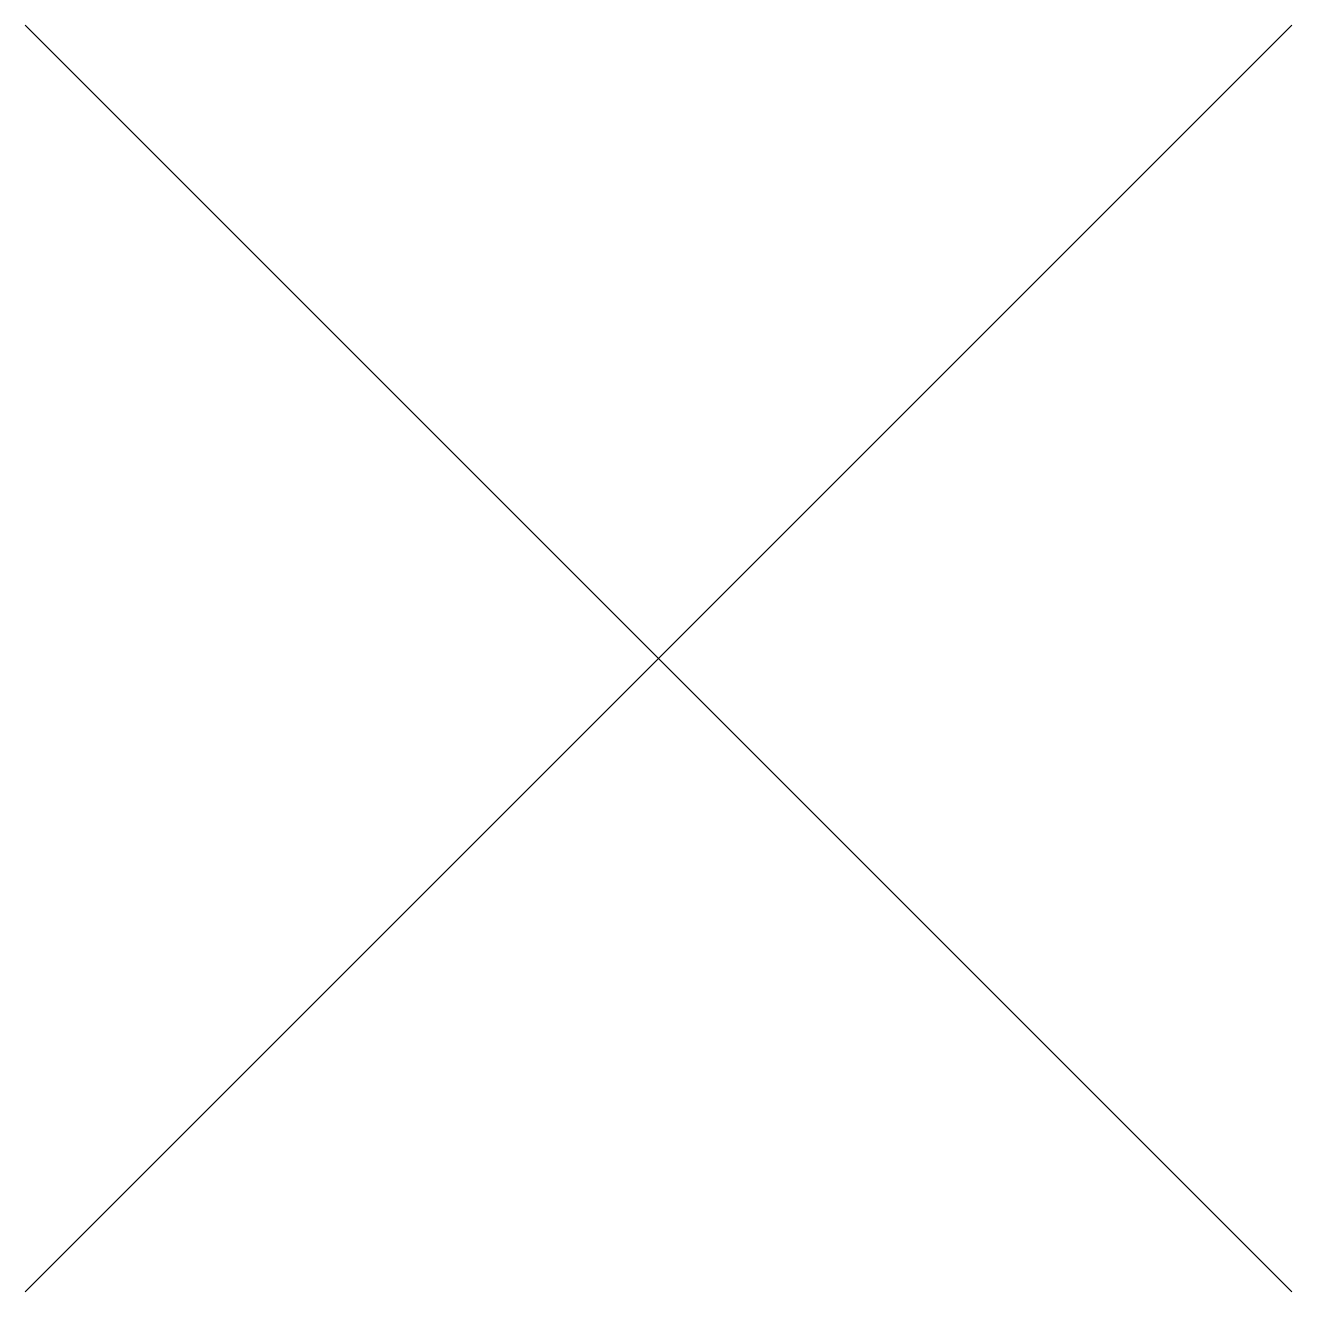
# Model space of a CAD drawing. Extents: x -1.25 to 1.25, y -1.25 to 1.25.
import ezdxf

# ---------------------------------------------------------------- set-up
doc = ezdxf.new("R2010")
doc.units = 0
doc.layers.get('0').update_dxf_attribs({"linetype": 'CONTINUOUS'})

msp = doc.modelspace()

# ---------------------------------------------------------------- linework, layer by layer
for p, q in [((-1.25, 1.25), (1.25, -1.25)), ((1.25, 1.25), (-1.25, -1.25))]:
    msp.add_line(p, q)

doc.saveas('drawing.dxf')
